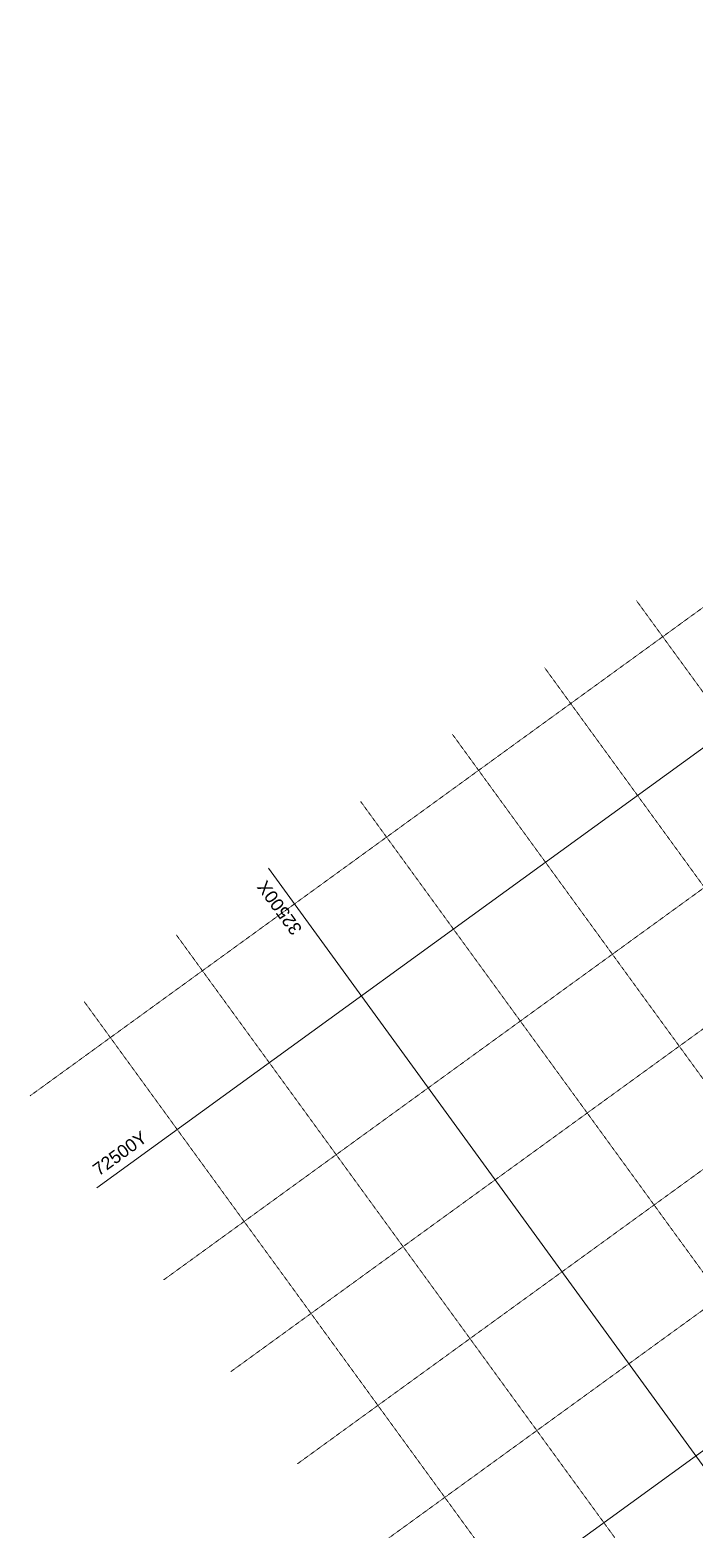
# Model space of a CAD drawing. Header units: millimetres. Extents: x -11105 to 6250, y -8045 to 7046.
# Drawn here: x -11105 to -8183, y -4692 to 1902 of the extents above; entities that cross this region are included whole.
import ezdxf
from ezdxf.enums import TextEntityAlignment as Align

# ---------------------------------------------------------------- set-up
doc = ezdxf.new("R2010")
doc.units = ezdxf.units.MM
doc.linetypes.add('DOT', pattern=[2, 1, -1])
doc.layers.add('_Сеть_', color=1, linetype='Continuous')
doc.styles.add('Arial', font='arial.ttf', dxfattribs={"height": 0.2})

msp = doc.modelspace()

# ---------------------------------------------------------------- linework, layer by layer
at = {"layer": '_Сеть_', "color": 251, "linetype": 'DOT', "lineweight": 13, "ltscale": 0.09, "true_color": 0x42495b}
for points in [[(-11104.8, -2786.8), (2429.5, 7046.4)], [(-10517.1, -3595.8), (3017.2, 6237.4)], [(-10223.2, -4000.3), (3311.1, 5832.9)], [(-9929.3, -4404.8), (3605, 5428.4)], [(-9635.4, -4809.3), (3898.9, 5023.9)], [(-4432.8, -6123.8), (-8439.5, -609.1)], [(-4837.3, -6417.7), (-8844, -903)], [(-5241.8, -6711.6), (-9248.5, -1196.8)], [(-5646.3, -7005.5), (-9653, -1490.7)], [(-6455.3, -7593.3), (-10462, -2078.5)], [(-6859.8, -7887.2), (-10866.5, -2372.4)]]:
    msp.add_lwpolyline(points, dxfattribs=at)
at = {"layer": '_Сеть_', "color": 251, "linetype": 'Continuous', "lineweight": 13, "ltscale": 0.09, "true_color": 0x42495b}
for points in [[(-10810.9, -3191.3), (2723.4, 6641.9)], [(-9341.5, -5213.9), (4192.8, 4619.4)], [(-6050.8, -7299.4), (-10057.5, -1784.6)]]:
    msp.add_lwpolyline(points, dxfattribs=at)

# ---------------------------------------------------------------- texts
at = {"layer": '_Сеть_', "color": 253, "true_color": 0x999ea1, "style": 'Arial'}
msp.add_text('32500X', height=56.04, rotation=126, dxfattribs=at).set_placement((-10051.5, -1824.7), align=Align.BOTTOM_RIGHT)
msp.add_text('72500Y', height=56.04, rotation=36, dxfattribs=at).set_placement((-10792.9, -3155.1), align=Align.BOTTOM_LEFT)

doc.saveas('drawing.dxf')
